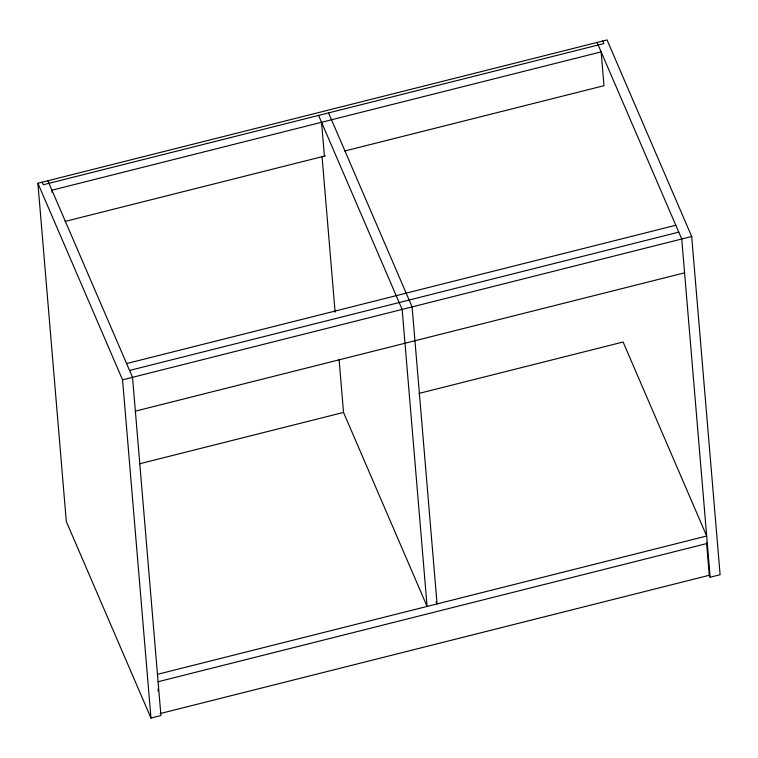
<?xml version="1.0" encoding="UTF-8"?>
<svg xmlns="http://www.w3.org/2000/svg" width="758" height="758" viewBox="0 0 758 758"><rect width="100%" height="100%" fill="white"/><g stroke="black" fill="none" stroke-linecap="round" stroke-linejoin="round"><path stroke-width="1.14" d="M47.858 180.764L132.527 377.323L160.923 715.561L150.965 718.063L66.306 521.504L37.9 183.265L607.035 39.937L691.694 236.496L720.1 574.735L710.142 577.236L709.204 575.066M65.084 221.421L325.362 155.873M344.852 150.965L603.984 85.701L601.141 51.876L51.923 190.192L52.122 192.532M126.595 363.565L675.814 225.249M129.561 370.444L678.78 232.128M150.965 718.063L122.559 379.834L691.694 236.496M135.36 411.149L684.578 272.833M139.254 463.868L343.346 412.466M419.022 393.411L623.114 342.01L706.674 536.02L157.465 674.336M158.081 681.736L707.299 543.42M160.08 713.591L709.289 575.275L706.551 542.614M602.771 41.008L603.87 43.566L43.272 184.753L42.173 182.195M597.077 42.439L681.736 239.007L710.142 577.236M328.546 112.904L412.106 306.914L437.053 603.918L436.115 601.757M318.587 115.415L402.147 309.425L427.095 606.428L343.526 412.418L339.072 359.311M37.9 183.265L122.559 379.834M321.553 122.294L324.396 156.11M322.027 156.319L335.121 312.239M158.024 689.098L158.214 691.429"/></g></svg>
